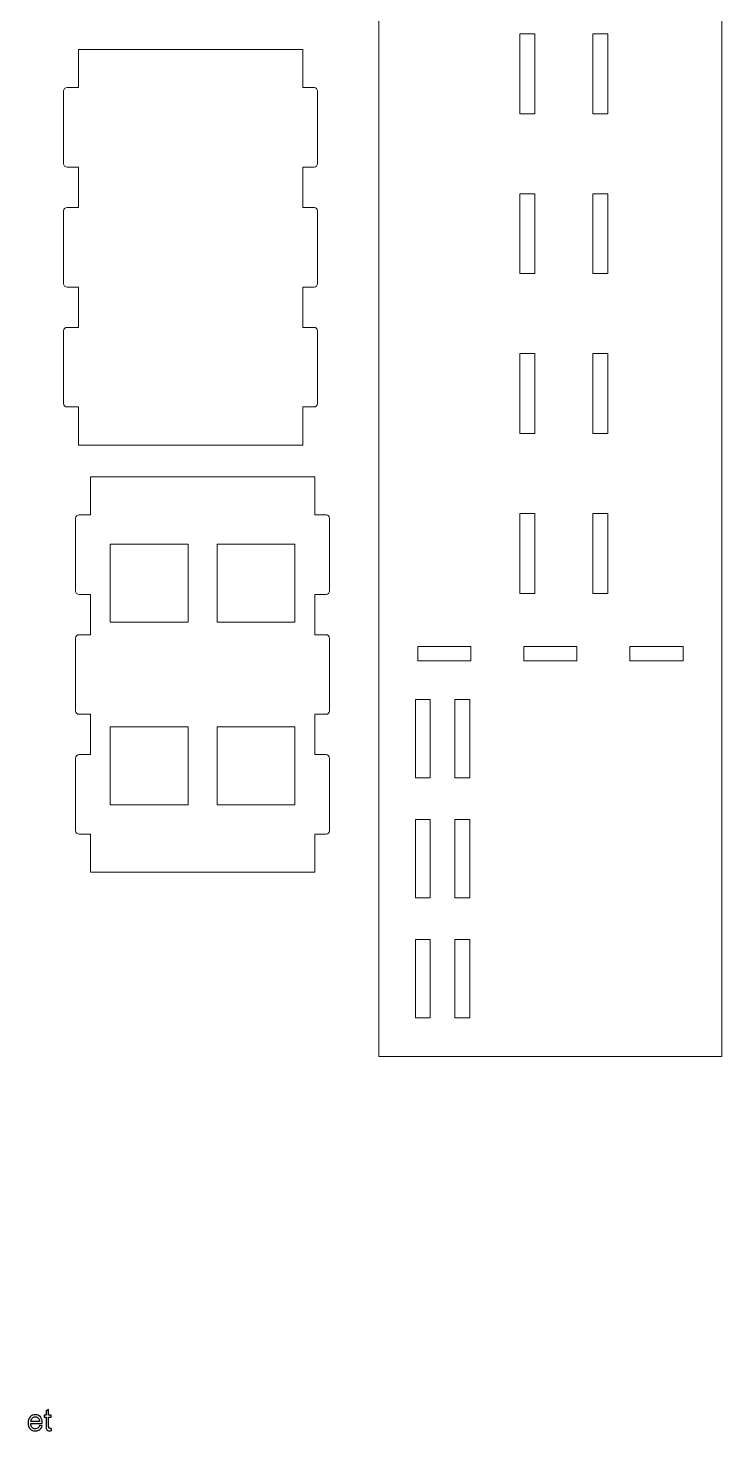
# Model space of a CAD drawing. Header units: millimetres. Extents: x -632 to 502, y -268 to 447.
# Drawn here: x 305.8 to 502, y -268.3 to 128.2 of the extents above; entities that cross this region are included whole.
import ezdxf

# ---------------------------------------------------------------- set-up
doc = ezdxf.new("R2010")
doc.units = ezdxf.units.MM
doc.header["$MEASUREMENT"] = 0
doc.layers.add('layer 1', color=7, linetype='Continuous')

msp = doc.modelspace()

# ---------------------------------------------------------------- linework, layer by layer
at = {"layer": 'layer 1', "color": 240, "lineweight": 9}
for points, knots in [([(502.0093, 141.5626), (502.0093, 141.5626), (405.0093, 141.5626), (405.0093, 141.5626), (405.0093, 141.5626), (405.0093, 141.5626), (405.0093, -162.4374), (405.0093, -162.4374), (405.0093, -162.4374), (405.0093, -162.4374), (502.0093, -162.4374), (502.0093, -162.4374), (502.0093, -162.4374), (502.0093, -162.4374), (502.0093, 141.5626), (502.0093, 141.5626)], [0, 0, 0, 0, 0.2, 0.2, 0.2, 0.2, 0.4, 0.4, 0.4, 0.4, 0.6, 0.6, 0.6, 0.6, 1, 1, 1, 1]), ([(444.9093, 126.5627), (444.9093, 126.5627), (444.9093, 103.9701), (444.9093, 103.9701), (444.9093, 103.9701), (444.9093, 103.9701), (449.1093, 103.9701), (449.1093, 103.9701), (449.1093, 103.9701), (449.1093, 103.9701), (449.1093, 126.5627), (449.1093, 126.5627), (449.1093, 126.5627), (449.1093, 126.5627), (444.9093, 126.5627), (444.9093, 126.5627)], [0, 0, 0, 0, 0.2, 0.2, 0.2, 0.2, 0.4, 0.4, 0.4, 0.4, 0.6, 0.6, 0.6, 0.6, 1, 1, 1, 1]), ([(465.5093, 126.5627), (465.5093, 126.5627), (465.5093, 103.9701), (465.5093, 103.9701), (465.5093, 103.9701), (465.5093, 103.9701), (469.7093, 103.9701), (469.7093, 103.9701), (469.7093, 103.9701), (469.7093, 103.9701), (469.7093, 126.5627), (469.7093, 126.5627), (469.7093, 126.5627), (469.7093, 126.5627), (465.5093, 126.5627), (465.5093, 126.5627)], [0, 0, 0, 0, 0.2, 0.2, 0.2, 0.2, 0.4, 0.4, 0.4, 0.4, 0.6, 0.6, 0.6, 0.6, 1, 1, 1, 1]), ([(383.4927, 10.3492), (383.4927, 10.3492), (320.0897, 10.3492), (320.0897, 10.3492), (320.0897, 10.3492), (320.0897, 10.3492), (320.0897, 21.1028), (320.0897, 21.1028), (320.0897, 21.1028), (320.0897, 21.1028), (316.8897, 21.1028), (316.8897, 21.1028), (316.8897, 21.1028), (316.3397, 21.1028), (315.8897, 21.5602), (315.8897, 22.1191), (315.8897, 22.1191), (315.8897, 22.1191), (315.8897, 42.5866), (315.8897, 42.5866), (315.8897, 42.5866), (315.8897, 43.1455), (316.3397, 43.6028), (316.8897, 43.6028), (316.8897, 43.6028), (316.8897, 43.6028), (320.0897, 43.6028), (320.0897, 43.6028), (320.0897, 43.6028), (320.0897, 43.6028), (320.0897, 54.9917), (320.0897, 54.9917), (320.0897, 54.9917), (320.0897, 54.9917), (316.8897, 54.9917), (316.8897, 54.9917), (316.8897, 54.9917), (316.3397, 54.9917), (315.8897, 55.4491), (315.8897, 56.008), (315.8897, 56.008), (315.8897, 56.008), (315.8897, 76.4755), (315.8897, 76.4755), (315.8897, 76.4755), (315.8897, 77.0344), (316.3397, 77.4917), (316.8897, 77.4917), (316.8897, 77.4917), (316.8897, 77.4917), (320.0897, 77.4917), (320.0897, 77.4917), (320.0897, 77.4917), (320.0897, 77.4917), (320.0897, 88.8806), (320.0897, 88.8806), (320.0897, 88.8806), (320.0897, 88.8806), (316.8897, 88.8806), (316.8897, 88.8806), (316.8897, 88.8806), (316.3397, 88.8806), (315.8897, 89.338), (315.8897, 89.8969), (315.8897, 89.8969), (315.8897, 89.8969), (315.8897, 110.3644), (315.8897, 110.3644), (315.8897, 110.3644), (315.8897, 110.9233), (316.3397, 111.3806), (316.8897, 111.3806), (316.8897, 111.3806), (316.8897, 111.3806), (320.0897, 111.3806), (320.0897, 111.3806), (320.0897, 111.3806), (320.0897, 111.3806), (320.0897, 122.1344), (320.0897, 122.1344), (320.0897, 122.1344), (320.0897, 122.1344), (328.8874, 122.1344), (328.8874, 122.1344), (328.8874, 122.1344), (328.8874, 122.1344), (383.4927, 122.1344), (383.4927, 122.1344), (383.4927, 122.1344), (383.4927, 122.1344), (383.4927, 111.3806), (383.4927, 111.3806), (383.4927, 111.3806), (383.4927, 111.3806), (386.6927, 111.3806), (386.6927, 111.3806), (386.6927, 111.3806), (387.2427, 111.3806), (387.6927, 110.9233), (387.6927, 110.3644), (387.6927, 110.3644), (387.6927, 110.3644), (387.6927, 89.8969), (387.6927, 89.8969), (387.6927, 89.8969), (387.6927, 89.338), (387.2427, 88.8806), (386.6927, 88.8806), (386.6927, 88.8806), (386.6927, 88.8806), (383.4927, 88.8806), (383.4927, 88.8806), (383.4927, 88.8806), (383.4927, 88.8806), (383.4927, 77.4917), (383.4927, 77.4917), (383.4927, 77.4917), (383.4927, 77.4917), (386.6927, 77.4917), (386.6927, 77.4917), (386.6927, 77.4917), (387.2427, 77.4917), (387.6927, 77.0344), (387.6927, 76.4755), (387.6927, 76.4755), (387.6927, 76.4755), (387.6927, 56.008), (387.6927, 56.008), (387.6927, 56.008), (387.6927, 55.4491), (387.2427, 54.9917), (386.6927, 54.9917), (386.6927, 54.9917), (386.6927, 54.9917), (383.4927, 54.9917), (383.4927, 54.9917), (383.4927, 54.9917), (383.4927, 54.9917), (383.4927, 43.6028), (383.4927, 43.6028), (383.4927, 43.6028), (383.4927, 43.6028), (386.6927, 43.6028), (386.6927, 43.6028), (386.6927, 43.6028), (387.2427, 43.6028), (387.6927, 43.1455), (387.6927, 42.5866), (387.6927, 42.5866), (387.6927, 42.5866), (387.6927, 22.1191), (387.6927, 22.1191), (387.6927, 22.1191), (387.6927, 21.5602), (387.2427, 21.1028), (386.6927, 21.1028), (386.6927, 21.1028), (386.6927, 21.1028), (383.4927, 21.1028), (383.4927, 21.1028), (383.4927, 21.1028), (383.4927, 21.1028), (383.4927, 10.3492), (383.4927, 10.3492)], [0, 0, 0, 0, 0.02380952, 0.02380952, 0.02380952, 0.02380952, 0.04761905, 0.04761905, 0.04761905, 0.04761905, 0.07142857, 0.07142857, 0.07142857, 0.07142857, 0.0952381, 0.0952381, 0.0952381, 0.0952381, 0.11904762, 0.11904762, 0.11904762, 0.11904762, 0.14285714, 0.14285714, 0.14285714, 0.14285714, 0.16666667, 0.16666667, 0.16666667, 0.16666667, 0.19047619, 0.19047619, 0.19047619, 0.19047619, 0.21428571, 0.21428571, 0.21428571, 0.21428571, 0.23809524, 0.23809524, 0.23809524, 0.23809524, 0.26190476, 0.26190476, 0.26190476, 0.26190476, 0.28571429, 0.28571429, 0.28571429, 0.28571429, 0.30952381, 0.30952381, 0.30952381, 0.30952381, 0.33333333, 0.33333333, 0.33333333, 0.33333333, 0.35714286, 0.35714286, 0.35714286, 0.35714286, 0.38095238, 0.38095238, 0.38095238, 0.38095238, 0.4047619, 0.4047619, 0.4047619, 0.4047619, 0.42857143, 0.42857143, 0.42857143, 0.42857143, 0.45238095, 0.45238095, 0.45238095, 0.45238095, 0.47619048, 0.47619048, 0.47619048, 0.47619048, 0.5, 0.5, 0.5, 0.5, 0.52380952, 0.52380952, 0.52380952, 0.52380952, 0.54761905, 0.54761905, 0.54761905, 0.54761905, 0.57142857, 0.57142857, 0.57142857, 0.57142857, 0.5952381, 0.5952381, 0.5952381, 0.5952381, 0.61904762, 0.61904762, 0.61904762, 0.61904762, 0.64285714, 0.64285714, 0.64285714, 0.64285714, 0.66666667, 0.66666667, 0.66666667, 0.66666667, 0.69047619, 0.69047619, 0.69047619, 0.69047619, 0.71428571, 0.71428571, 0.71428571, 0.71428571, 0.73809524, 0.73809524, 0.73809524, 0.73809524, 0.76190476, 0.76190476, 0.76190476, 0.76190476, 0.78571429, 0.78571429, 0.78571429, 0.78571429, 0.80952381, 0.80952381, 0.80952381, 0.80952381, 0.83333333, 0.83333333, 0.83333333, 0.83333333, 0.85714286, 0.85714286, 0.85714286, 0.85714286, 0.88095238, 0.88095238, 0.88095238, 0.88095238, 0.9047619, 0.9047619, 0.9047619, 0.9047619, 0.92857143, 0.92857143, 0.92857143, 0.92857143, 0.95238095, 0.95238095, 0.95238095, 0.95238095, 1, 1, 1, 1]), ([(444.9093, 81.3775), (444.9093, 81.3775), (444.9093, 58.7849), (444.9093, 58.7849), (444.9093, 58.7849), (444.9093, 58.7849), (449.1093, 58.7849), (449.1093, 58.7849), (449.1093, 58.7849), (449.1093, 58.7849), (449.1093, 81.3775), (449.1093, 81.3775), (449.1093, 81.3775), (449.1093, 81.3775), (444.9093, 81.3775), (444.9093, 81.3775)], [0, 0, 0, 0, 0.2, 0.2, 0.2, 0.2, 0.4, 0.4, 0.4, 0.4, 0.6, 0.6, 0.6, 0.6, 1, 1, 1, 1]), ([(465.5093, 81.3775), (465.5093, 81.3775), (465.5093, 58.7849), (465.5093, 58.7849), (465.5093, 58.7849), (465.5093, 58.7849), (469.7093, 58.7849), (469.7093, 58.7849), (469.7093, 58.7849), (469.7093, 58.7849), (469.7093, 81.3775), (469.7093, 81.3775), (469.7093, 81.3775), (469.7093, 81.3775), (465.5093, 81.3775), (465.5093, 81.3775)], [0, 0, 0, 0, 0.2, 0.2, 0.2, 0.2, 0.4, 0.4, 0.4, 0.4, 0.6, 0.6, 0.6, 0.6, 1, 1, 1, 1]), ([(444.9093, 36.1923), (444.9093, 36.1923), (444.9093, 13.5997), (444.9093, 13.5997), (444.9093, 13.5997), (444.9093, 13.5997), (449.1093, 13.5997), (449.1093, 13.5997), (449.1093, 13.5997), (449.1093, 13.5997), (449.1093, 36.1923), (449.1093, 36.1923), (449.1093, 36.1923), (449.1093, 36.1923), (444.9093, 36.1923), (444.9093, 36.1923)], [0, 0, 0, 0, 0.2, 0.2, 0.2, 0.2, 0.4, 0.4, 0.4, 0.4, 0.6, 0.6, 0.6, 0.6, 1, 1, 1, 1]), ([(465.5093, 36.1923), (465.5093, 36.1923), (465.5093, 13.5997), (465.5093, 13.5997), (465.5093, 13.5997), (465.5093, 13.5997), (469.7093, 13.5997), (469.7093, 13.5997), (469.7093, 13.5997), (469.7093, 13.5997), (469.7093, 36.1923), (469.7093, 36.1923), (469.7093, 36.1923), (469.7093, 36.1923), (465.5093, 36.1923), (465.5093, 36.1923)], [0, 0, 0, 0, 0.2, 0.2, 0.2, 0.2, 0.4, 0.4, 0.4, 0.4, 0.6, 0.6, 0.6, 0.6, 1, 1, 1, 1]), ([(386.8794, -110.3864), (386.8794, -110.3864), (323.4764, -110.3864), (323.4764, -110.3864), (323.4764, -110.3864), (323.4764, -110.3864), (323.4764, -99.6328), (323.4764, -99.6328), (323.4764, -99.6328), (323.4764, -99.6328), (320.2764, -99.6328), (320.2764, -99.6328), (320.2764, -99.6328), (319.7264, -99.6328), (319.2764, -99.1754), (319.2764, -98.6165), (319.2764, -98.6165), (319.2764, -98.6165), (319.2764, -78.149), (319.2764, -78.149), (319.2764, -78.149), (319.2764, -77.5901), (319.7264, -77.1328), (320.2764, -77.1328), (320.2764, -77.1328), (320.2764, -77.1328), (323.4764, -77.1328), (323.4764, -77.1328), (323.4764, -77.1328), (323.4764, -77.1328), (323.4764, -65.7439), (323.4764, -65.7439), (323.4764, -65.7439), (323.4764, -65.7439), (320.2764, -65.7439), (320.2764, -65.7439), (320.2764, -65.7439), (319.7264, -65.7439), (319.2764, -65.2865), (319.2764, -64.7276), (319.2764, -64.7276), (319.2764, -64.7276), (319.2764, -44.2601), (319.2764, -44.2601), (319.2764, -44.2601), (319.2764, -43.7012), (319.7264, -43.2439), (320.2764, -43.2439), (320.2764, -43.2439), (320.2764, -43.2439), (323.4764, -43.2439), (323.4764, -43.2439), (323.4764, -43.2439), (323.4764, -43.2439), (323.4764, -31.855), (323.4764, -31.855), (323.4764, -31.855), (323.4764, -31.855), (320.2764, -31.855), (320.2764, -31.855), (320.2764, -31.855), (319.7264, -31.855), (319.2764, -31.3976), (319.2764, -30.8387), (319.2764, -30.8387), (319.2764, -30.8387), (319.2764, -10.3712), (319.2764, -10.3712), (319.2764, -10.3712), (319.2764, -9.8123), (319.7264, -9.355), (320.2764, -9.355), (320.2764, -9.355), (320.2764, -9.355), (323.4764, -9.355), (323.4764, -9.355), (323.4764, -9.355), (323.4764, -9.355), (323.4764, 1.3988), (323.4764, 1.3988), (323.4764, 1.3988), (323.4764, 1.3988), (332.2741, 1.3988), (332.2741, 1.3988), (332.2741, 1.3988), (332.2741, 1.3988), (386.8794, 1.3988), (386.8794, 1.3988), (386.8794, 1.3988), (386.8794, 1.3988), (386.8794, -9.355), (386.8794, -9.355), (386.8794, -9.355), (386.8794, -9.355), (390.0794, -9.355), (390.0794, -9.355), (390.0794, -9.355), (390.6294, -9.355), (391.0794, -9.8123), (391.0794, -10.3712), (391.0794, -10.3712), (391.0794, -10.3712), (391.0794, -30.8387), (391.0794, -30.8387), (391.0794, -30.8387), (391.0794, -31.3976), (390.6294, -31.855), (390.0794, -31.855), (390.0794, -31.855), (390.0794, -31.855), (386.8794, -31.855), (386.8794, -31.855), (386.8794, -31.855), (386.8794, -31.855), (386.8794, -43.2439), (386.8794, -43.2439), (386.8794, -43.2439), (386.8794, -43.2439), (390.0794, -43.2439), (390.0794, -43.2439), (390.0794, -43.2439), (390.6294, -43.2439), (391.0794, -43.7012), (391.0794, -44.2601), (391.0794, -44.2601), (391.0794, -44.2601), (391.0794, -64.7276), (391.0794, -64.7276), (391.0794, -64.7276), (391.0794, -65.2865), (390.6294, -65.7439), (390.0794, -65.7439), (390.0794, -65.7439), (390.0794, -65.7439), (386.8794, -65.7439), (386.8794, -65.7439), (386.8794, -65.7439), (386.8794, -65.7439), (386.8794, -77.1328), (386.8794, -77.1328), (386.8794, -77.1328), (386.8794, -77.1328), (390.0794, -77.1328), (390.0794, -77.1328), (390.0794, -77.1328), (390.6294, -77.1328), (391.0794, -77.5901), (391.0794, -78.149), (391.0794, -78.149), (391.0794, -78.149), (391.0794, -98.6165), (391.0794, -98.6165), (391.0794, -98.6165), (391.0794, -99.1754), (390.6294, -99.6328), (390.0794, -99.6328), (390.0794, -99.6328), (390.0794, -99.6328), (386.8794, -99.6328), (386.8794, -99.6328), (386.8794, -99.6328), (386.8794, -99.6328), (386.8794, -110.3864), (386.8794, -110.3864)], [0, 0, 0, 0, 0.02380952, 0.02380952, 0.02380952, 0.02380952, 0.04761905, 0.04761905, 0.04761905, 0.04761905, 0.07142857, 0.07142857, 0.07142857, 0.07142857, 0.0952381, 0.0952381, 0.0952381, 0.0952381, 0.11904762, 0.11904762, 0.11904762, 0.11904762, 0.14285714, 0.14285714, 0.14285714, 0.14285714, 0.16666667, 0.16666667, 0.16666667, 0.16666667, 0.19047619, 0.19047619, 0.19047619, 0.19047619, 0.21428571, 0.21428571, 0.21428571, 0.21428571, 0.23809524, 0.23809524, 0.23809524, 0.23809524, 0.26190476, 0.26190476, 0.26190476, 0.26190476, 0.28571429, 0.28571429, 0.28571429, 0.28571429, 0.30952381, 0.30952381, 0.30952381, 0.30952381, 0.33333333, 0.33333333, 0.33333333, 0.33333333, 0.35714286, 0.35714286, 0.35714286, 0.35714286, 0.38095238, 0.38095238, 0.38095238, 0.38095238, 0.4047619, 0.4047619, 0.4047619, 0.4047619, 0.42857143, 0.42857143, 0.42857143, 0.42857143, 0.45238095, 0.45238095, 0.45238095, 0.45238095, 0.47619048, 0.47619048, 0.47619048, 0.47619048, 0.5, 0.5, 0.5, 0.5, 0.52380952, 0.52380952, 0.52380952, 0.52380952, 0.54761905, 0.54761905, 0.54761905, 0.54761905, 0.57142857, 0.57142857, 0.57142857, 0.57142857, 0.5952381, 0.5952381, 0.5952381, 0.5952381, 0.61904762, 0.61904762, 0.61904762, 0.61904762, 0.64285714, 0.64285714, 0.64285714, 0.64285714, 0.66666667, 0.66666667, 0.66666667, 0.66666667, 0.69047619, 0.69047619, 0.69047619, 0.69047619, 0.71428571, 0.71428571, 0.71428571, 0.71428571, 0.73809524, 0.73809524, 0.73809524, 0.73809524, 0.76190476, 0.76190476, 0.76190476, 0.76190476, 0.78571429, 0.78571429, 0.78571429, 0.78571429, 0.80952381, 0.80952381, 0.80952381, 0.80952381, 0.83333333, 0.83333333, 0.83333333, 0.83333333, 0.85714286, 0.85714286, 0.85714286, 0.85714286, 0.88095238, 0.88095238, 0.88095238, 0.88095238, 0.9047619, 0.9047619, 0.9047619, 0.9047619, 0.92857143, 0.92857143, 0.92857143, 0.92857143, 0.95238095, 0.95238095, 0.95238095, 0.95238095, 1, 1, 1, 1]), ([(444.9093, -8.9929), (444.9093, -8.9929), (444.9093, -31.5855), (444.9093, -31.5855), (444.9093, -31.5855), (444.9093, -31.5855), (449.1093, -31.5855), (449.1093, -31.5855), (449.1093, -31.5855), (449.1093, -31.5855), (449.1093, -8.9929), (449.1093, -8.9929), (449.1093, -8.9929), (449.1093, -8.9929), (444.9093, -8.9929), (444.9093, -8.9929)], [0, 0, 0, 0, 0.2, 0.2, 0.2, 0.2, 0.4, 0.4, 0.4, 0.4, 0.6, 0.6, 0.6, 0.6, 1, 1, 1, 1]), ([(465.5093, -8.9929), (465.5093, -8.9929), (465.5093, -31.5855), (465.5093, -31.5855), (465.5093, -31.5855), (465.5093, -31.5855), (469.7093, -31.5855), (469.7093, -31.5855), (469.7093, -31.5855), (469.7093, -31.5855), (469.7093, -8.9929), (469.7093, -8.9929), (469.7093, -8.9929), (469.7093, -8.9929), (465.5093, -8.9929), (465.5093, -8.9929)], [0, 0, 0, 0, 0.2, 0.2, 0.2, 0.2, 0.4, 0.4, 0.4, 0.4, 0.6, 0.6, 0.6, 0.6, 1, 1, 1, 1]), ([(351.0967, -17.673), (351.0967, -17.673), (329.0967, -17.673), (329.0967, -17.673), (329.0967, -17.673), (329.0967, -17.673), (329.0967, -39.673), (329.0967, -39.673), (329.0967, -39.673), (329.0967, -39.673), (351.0967, -39.673), (351.0967, -39.673), (351.0967, -39.673), (351.0967, -39.673), (351.0967, -17.673), (351.0967, -17.673)], [0, 0, 0, 0, 0.2, 0.2, 0.2, 0.2, 0.4, 0.4, 0.4, 0.4, 0.6, 0.6, 0.6, 0.6, 1, 1, 1, 1]), ([(381.2592, -17.673), (381.2592, -17.673), (359.2592, -17.673), (359.2592, -17.673), (359.2592, -17.673), (359.2592, -17.673), (359.2592, -39.673), (359.2592, -39.673), (359.2592, -39.673), (359.2592, -39.673), (381.2592, -39.673), (381.2592, -39.673), (381.2592, -39.673), (381.2592, -39.673), (381.2592, -17.673), (381.2592, -17.673)], [0, 0, 0, 0, 0.2, 0.2, 0.2, 0.2, 0.4, 0.4, 0.4, 0.4, 0.6, 0.6, 0.6, 0.6, 1, 1, 1, 1]), ([(416.0093, -46.5855), (416.0093, -46.5855), (422.7169, -46.5855), (422.7169, -46.5855), (422.7169, -46.5855), (422.7169, -46.5855), (425.2867, -46.5855), (425.2867, -46.5855), (425.2867, -46.5855), (425.2867, -46.5855), (425.6983, -46.5855), (425.6983, -46.5855), (425.6983, -46.5855), (425.6983, -46.5855), (431.0093, -46.5855), (431.0093, -46.5855), (431.0093, -46.5855), (431.0093, -46.5855), (431.0093, -50.6522), (431.0093, -50.6522), (431.0093, -50.6522), (431.0093, -50.6522), (416.0093, -50.6522), (416.0093, -50.6522), (416.0093, -50.6522), (416.0093, -50.6522), (416.0093, -46.5855), (416.0093, -46.5855)], [0, 0, 0, 0, 0.125, 0.125, 0.125, 0.125, 0.25, 0.25, 0.25, 0.25, 0.375, 0.375, 0.375, 0.375, 0.5, 0.5, 0.5, 0.5, 0.625, 0.625, 0.625, 0.625, 0.75, 0.75, 0.75, 0.75, 1, 1, 1, 1]), ([(446.0093, -46.5855), (446.0093, -46.5855), (452.7169, -46.5855), (452.7169, -46.5855), (452.7169, -46.5855), (452.7169, -46.5855), (455.2867, -46.5855), (455.2867, -46.5855), (455.2867, -46.5855), (455.2867, -46.5855), (455.6983, -46.5855), (455.6983, -46.5855), (455.6983, -46.5855), (455.6983, -46.5855), (461.0093, -46.5855), (461.0093, -46.5855), (461.0093, -46.5855), (461.0093, -46.5855), (461.0093, -50.6522), (461.0093, -50.6522), (461.0093, -50.6522), (461.0093, -50.6522), (446.0093, -50.6522), (446.0093, -50.6522), (446.0093, -50.6522), (446.0093, -50.6522), (446.0093, -46.5855), (446.0093, -46.5855)], [0, 0, 0, 0, 0.125, 0.125, 0.125, 0.125, 0.25, 0.25, 0.25, 0.25, 0.375, 0.375, 0.375, 0.375, 0.5, 0.5, 0.5, 0.5, 0.625, 0.625, 0.625, 0.625, 0.75, 0.75, 0.75, 0.75, 1, 1, 1, 1]), ([(476.0093, -50.6522), (476.0093, -50.6522), (476.0093, -46.5855), (476.0093, -46.5855), (476.0093, -46.5855), (476.0093, -46.5855), (491.0093, -46.5855), (491.0093, -46.5855), (491.0093, -46.5855), (491.0093, -46.5855), (491.0093, -50.6522), (491.0093, -50.6522), (491.0093, -50.6522), (491.0093, -50.6522), (476.0093, -50.6522), (476.0093, -50.6522)], [0, 0, 0, 0, 0.2, 0.2, 0.2, 0.2, 0.4, 0.4, 0.4, 0.4, 0.6, 0.6, 0.6, 0.6, 1, 1, 1, 1]), ([(419.5378, -83.7263), (419.5378, -83.7263), (415.3378, -83.7263), (415.3378, -83.7263), (415.3378, -83.7263), (415.3378, -83.7263), (415.3378, -73.8257), (415.3378, -73.8257), (415.3378, -73.8257), (415.3378, -73.8257), (415.3378, -69.425), (415.3378, -69.425), (415.3378, -69.425), (415.3378, -69.425), (415.3378, -61.5856), (415.3378, -61.5856), (415.3378, -61.5856), (415.3378, -61.5856), (419.5378, -61.5856), (419.5378, -61.5856), (419.5378, -61.5856), (419.5378, -61.5856), (419.5378, -83.7263), (419.5378, -83.7263)], [0, 0, 0, 0, 0.14285714, 0.14285714, 0.14285714, 0.14285714, 0.28571429, 0.28571429, 0.28571429, 0.28571429, 0.42857143, 0.42857143, 0.42857143, 0.42857143, 0.57142857, 0.57142857, 0.57142857, 0.57142857, 0.71428571, 0.71428571, 0.71428571, 0.71428571, 1, 1, 1, 1]), ([(430.7093, -83.7263), (430.7093, -83.7263), (426.5093, -83.7263), (426.5093, -83.7263), (426.5093, -83.7263), (426.5093, -83.7263), (426.5093, -73.8257), (426.5093, -73.8257), (426.5093, -73.8257), (426.5093, -73.8257), (426.5093, -69.425), (426.5093, -69.425), (426.5093, -69.425), (426.5093, -69.425), (426.5093, -61.5856), (426.5093, -61.5856), (426.5093, -61.5856), (426.5093, -61.5856), (430.7093, -61.5856), (430.7093, -61.5856), (430.7093, -61.5856), (430.7093, -61.5856), (430.7093, -83.7263), (430.7093, -83.7263)], [0, 0, 0, 0, 0.14285714, 0.14285714, 0.14285714, 0.14285714, 0.28571429, 0.28571429, 0.28571429, 0.28571429, 0.42857143, 0.42857143, 0.42857143, 0.42857143, 0.57142857, 0.57142857, 0.57142857, 0.57142857, 0.71428571, 0.71428571, 0.71428571, 0.71428571, 1, 1, 1, 1]), ([(351.0967, -69.3146), (351.0967, -69.3146), (329.0967, -69.3146), (329.0967, -69.3146), (329.0967, -69.3146), (329.0967, -69.3146), (329.0967, -91.3146), (329.0967, -91.3146), (329.0967, -91.3146), (329.0967, -91.3146), (351.0967, -91.3146), (351.0967, -91.3146), (351.0967, -91.3146), (351.0967, -91.3146), (351.0967, -69.3146), (351.0967, -69.3146)], [0, 0, 0, 0, 0.2, 0.2, 0.2, 0.2, 0.4, 0.4, 0.4, 0.4, 0.6, 0.6, 0.6, 0.6, 1, 1, 1, 1]), ([(381.2592, -69.3146), (381.2592, -69.3146), (359.2592, -69.3146), (359.2592, -69.3146), (359.2592, -69.3146), (359.2592, -69.3146), (359.2592, -91.3146), (359.2592, -91.3146), (359.2592, -91.3146), (359.2592, -91.3146), (381.2592, -91.3146), (381.2592, -91.3146), (381.2592, -91.3146), (381.2592, -91.3146), (381.2592, -69.3146), (381.2592, -69.3146)], [0, 0, 0, 0, 0.2, 0.2, 0.2, 0.2, 0.4, 0.4, 0.4, 0.4, 0.6, 0.6, 0.6, 0.6, 1, 1, 1, 1]), ([(419.5378, -117.6152), (419.5378, -117.6152), (415.3378, -117.6152), (415.3378, -117.6152), (415.3378, -117.6152), (415.3378, -117.6152), (415.3378, -107.7146), (415.3378, -107.7146), (415.3378, -107.7146), (415.3378, -107.7146), (415.3378, -103.3139), (415.3378, -103.3139), (415.3378, -103.3139), (415.3378, -103.3139), (415.3378, -95.4745), (415.3378, -95.4745), (415.3378, -95.4745), (415.3378, -95.4745), (419.5378, -95.4745), (419.5378, -95.4745), (419.5378, -95.4745), (419.5378, -95.4745), (419.5378, -117.6152), (419.5378, -117.6152)], [0, 0, 0, 0, 0.14285714, 0.14285714, 0.14285714, 0.14285714, 0.28571429, 0.28571429, 0.28571429, 0.28571429, 0.42857143, 0.42857143, 0.42857143, 0.42857143, 0.57142857, 0.57142857, 0.57142857, 0.57142857, 0.71428571, 0.71428571, 0.71428571, 0.71428571, 1, 1, 1, 1]), ([(430.7093, -117.6152), (430.7093, -117.6152), (426.5093, -117.6152), (426.5093, -117.6152), (426.5093, -117.6152), (426.5093, -117.6152), (426.5093, -107.7146), (426.5093, -107.7146), (426.5093, -107.7146), (426.5093, -107.7146), (426.5093, -103.3139), (426.5093, -103.3139), (426.5093, -103.3139), (426.5093, -103.3139), (426.5093, -95.4745), (426.5093, -95.4745), (426.5093, -95.4745), (426.5093, -95.4745), (430.7093, -95.4745), (430.7093, -95.4745), (430.7093, -95.4745), (430.7093, -95.4745), (430.7093, -117.6152), (430.7093, -117.6152)], [0, 0, 0, 0, 0.14285714, 0.14285714, 0.14285714, 0.14285714, 0.28571429, 0.28571429, 0.28571429, 0.28571429, 0.42857143, 0.42857143, 0.42857143, 0.42857143, 0.57142857, 0.57142857, 0.57142857, 0.57142857, 0.71428571, 0.71428571, 0.71428571, 0.71428571, 1, 1, 1, 1]), ([(419.5378, -151.5041), (419.5378, -151.5041), (415.3378, -151.5041), (415.3378, -151.5041), (415.3378, -151.5041), (415.3378, -151.5041), (415.3378, -141.6035), (415.3378, -141.6035), (415.3378, -141.6035), (415.3378, -141.6035), (415.3378, -137.2028), (415.3378, -137.2028), (415.3378, -137.2028), (415.3378, -137.2028), (415.3378, -129.3634), (415.3378, -129.3634), (415.3378, -129.3634), (415.3378, -129.3634), (419.5378, -129.3634), (419.5378, -129.3634), (419.5378, -129.3634), (419.5378, -129.3634), (419.5378, -151.5041), (419.5378, -151.5041)], [0, 0, 0, 0, 0.14285714, 0.14285714, 0.14285714, 0.14285714, 0.28571429, 0.28571429, 0.28571429, 0.28571429, 0.42857143, 0.42857143, 0.42857143, 0.42857143, 0.57142857, 0.57142857, 0.57142857, 0.57142857, 0.71428571, 0.71428571, 0.71428571, 0.71428571, 1, 1, 1, 1]), ([(430.7093, -151.5041), (430.7093, -151.5041), (426.5093, -151.5041), (426.5093, -151.5041), (426.5093, -151.5041), (426.5093, -151.5041), (426.5093, -141.6035), (426.5093, -141.6035), (426.5093, -141.6035), (426.5093, -141.6035), (426.5093, -137.2028), (426.5093, -137.2028), (426.5093, -137.2028), (426.5093, -137.2028), (426.5093, -129.3634), (426.5093, -129.3634), (426.5093, -129.3634), (426.5093, -129.3634), (430.7093, -129.3634), (430.7093, -129.3634), (430.7093, -129.3634), (430.7093, -129.3634), (430.7093, -151.5041), (430.7093, -151.5041)], [0, 0, 0, 0, 0.14285714, 0.14285714, 0.14285714, 0.14285714, 0.28571429, 0.28571429, 0.28571429, 0.28571429, 0.42857143, 0.42857143, 0.42857143, 0.42857143, 0.57142857, 0.57142857, 0.57142857, 0.57142857, 0.71428571, 0.71428571, 0.71428571, 0.71428571, 1, 1, 1, 1])]:
    msp.add_open_spline(points, degree=3, knots=knots, dxfattribs=at)
at = {"layer": 'layer 1', "color": 250}
for points, knots in [([(309.0805, -266.742), (309.0805, -266.742), (309.851, -266.8436), (309.851, -266.8436), (309.851, -266.8436), (309.731, -267.2909), (309.5067, -267.6395), (309.1793, -267.8864), (309.1793, -267.8864), (308.8519, -268.1334), (308.4342, -268.2575), (307.9248, -268.2575), (307.9248, -268.2575), (307.2842, -268.2575), (306.7762, -268.06), (306.4008, -267.6649), (306.4008, -267.6649), (306.0254, -267.2712), (305.8378, -266.7166), (305.8378, -266.004), (305.8378, -266.004), (305.8378, -265.2674), (306.0269, -264.6945), (306.4064, -264.2881), (306.4064, -264.2881), (306.786, -263.8802), (307.2785, -263.677), (307.8839, -263.677), (307.8839, -263.677), (308.4695, -263.677), (308.9479, -263.876), (309.319, -264.2754), (309.319, -264.2754), (309.6901, -264.6747), (309.8764, -265.2363), (309.8764, -265.9602), (309.8764, -265.9602), (309.8764, -266.004), (309.875, -266.0703), (309.8722, -266.1578), (309.8722, -266.1578), (309.8722, -266.1578), (306.5998, -266.1578), (306.5998, -266.1578), (306.5998, -266.1578), (306.628, -266.639), (306.7635, -267.0087), (307.009, -267.2641), (307.009, -267.2641), (307.2531, -267.5195), (307.5593, -267.6479), (307.9248, -267.6479), (307.9248, -267.6479), (308.1972, -267.6479), (308.43, -267.576), (308.6219, -267.432), (308.6219, -267.432), (308.8152, -267.2881), (308.9676, -267.0581), (309.0805, -266.742)], [0, 0, 0, 0, 0.0625, 0.0625, 0.0625, 0.0625, 0.125, 0.125, 0.125, 0.125, 0.1875, 0.1875, 0.1875, 0.1875, 0.25, 0.25, 0.25, 0.25, 0.3125, 0.3125, 0.3125, 0.3125, 0.375, 0.375, 0.375, 0.375, 0.4375, 0.4375, 0.4375, 0.4375, 0.5, 0.5, 0.5, 0.5, 0.5625, 0.5625, 0.5625, 0.5625, 0.625, 0.625, 0.625, 0.625, 0.6875, 0.6875, 0.6875, 0.6875, 0.75, 0.75, 0.75, 0.75, 0.8125, 0.8125, 0.8125, 0.8125, 0.875, 0.875, 0.875, 0.875, 1, 1, 1, 1]), ([(306.6421, -265.5482), (306.6421, -265.5482), (309.089, -265.5482), (309.089, -265.5482), (309.089, -265.5482), (309.0565, -265.1785), (308.962, -264.9019), (308.8082, -264.717), (308.8082, -264.717), (308.5725, -264.4306), (308.2649, -264.2867), (307.8881, -264.2867), (307.8881, -264.2867), (307.5466, -264.2867), (307.2602, -264.401), (307.0273, -264.6296), (307.0273, -264.6296), (306.7959, -264.8582), (306.6675, -265.1644), (306.6421, -265.5482)], [0, 0, 0, 0, 0.16666667, 0.16666667, 0.16666667, 0.16666667, 0.33333333, 0.33333333, 0.33333333, 0.33333333, 0.5, 0.5, 0.5, 0.5, 0.66666667, 0.66666667, 0.66666667, 0.66666667, 1, 1, 1, 1]), ([(312.4093, -267.4998), (312.4093, -267.4998), (312.5109, -268.1573), (312.5109, -268.1573), (312.5109, -268.1573), (312.3021, -268.2011), (312.1144, -268.2237), (311.9507, -268.2237), (311.9507, -268.2237), (311.6812, -268.2237), (311.4724, -268.1813), (311.3228, -268.0953), (311.3228, -268.0953), (311.1746, -268.0092), (311.0702, -267.8977), (311.0095, -267.758), (311.0095, -267.758), (310.9488, -267.6183), (310.9192, -267.3248), (310.9192, -266.8775), (310.9192, -266.8775), (310.9192, -266.8775), (310.9192, -264.3459), (310.9192, -264.3459), (310.9192, -264.3459), (310.9192, -264.3459), (310.3689, -264.3459), (310.3689, -264.3459), (310.3689, -264.3459), (310.3689, -264.3459), (310.3689, -263.7702), (310.3689, -263.7702), (310.3689, -263.7702), (310.3689, -263.7702), (310.9192, -263.7702), (310.9192, -263.7702), (310.9192, -263.7702), (310.9192, -263.7702), (310.9192, -262.6836), (310.9192, -262.6836), (310.9192, -262.6836), (310.9192, -262.6836), (311.6643, -262.2363), (311.6643, -262.2363), (311.6643, -262.2363), (311.6643, -262.2363), (311.6643, -263.7702), (311.6643, -263.7702), (311.6643, -263.7702), (311.6643, -263.7702), (312.4093, -263.7702), (312.4093, -263.7702), (312.4093, -263.7702), (312.4093, -263.7702), (312.4093, -264.3459), (312.4093, -264.3459), (312.4093, -264.3459), (312.4093, -264.3459), (311.6643, -264.3459), (311.6643, -264.3459), (311.6643, -264.3459), (311.6643, -264.3459), (311.6643, -266.9198), (311.6643, -266.9198), (311.6643, -266.9198), (311.6643, -267.1329), (311.677, -267.2698), (311.7038, -267.3304), (311.7038, -267.3304), (311.7292, -267.3911), (311.7715, -267.4391), (311.8308, -267.4758), (311.8308, -267.4758), (311.8901, -267.5111), (311.9747, -267.5294), (312.0848, -267.5294), (312.0848, -267.5294), (312.1666, -267.5294), (312.2753, -267.5195), (312.4093, -267.4998)], [0, 0, 0, 0, 0.04761905, 0.04761905, 0.04761905, 0.04761905, 0.0952381, 0.0952381, 0.0952381, 0.0952381, 0.14285714, 0.14285714, 0.14285714, 0.14285714, 0.19047619, 0.19047619, 0.19047619, 0.19047619, 0.23809524, 0.23809524, 0.23809524, 0.23809524, 0.28571429, 0.28571429, 0.28571429, 0.28571429, 0.33333333, 0.33333333, 0.33333333, 0.33333333, 0.38095238, 0.38095238, 0.38095238, 0.38095238, 0.42857143, 0.42857143, 0.42857143, 0.42857143, 0.47619048, 0.47619048, 0.47619048, 0.47619048, 0.52380952, 0.52380952, 0.52380952, 0.52380952, 0.57142857, 0.57142857, 0.57142857, 0.57142857, 0.61904762, 0.61904762, 0.61904762, 0.61904762, 0.66666667, 0.66666667, 0.66666667, 0.66666667, 0.71428571, 0.71428571, 0.71428571, 0.71428571, 0.76190476, 0.76190476, 0.76190476, 0.76190476, 0.80952381, 0.80952381, 0.80952381, 0.80952381, 0.85714286, 0.85714286, 0.85714286, 0.85714286, 0.9047619, 0.9047619, 0.9047619, 0.9047619, 1, 1, 1, 1])]:
    msp.add_open_spline(points, degree=3, knots=knots, dxfattribs=at)

doc.saveas('drawing.dxf')
